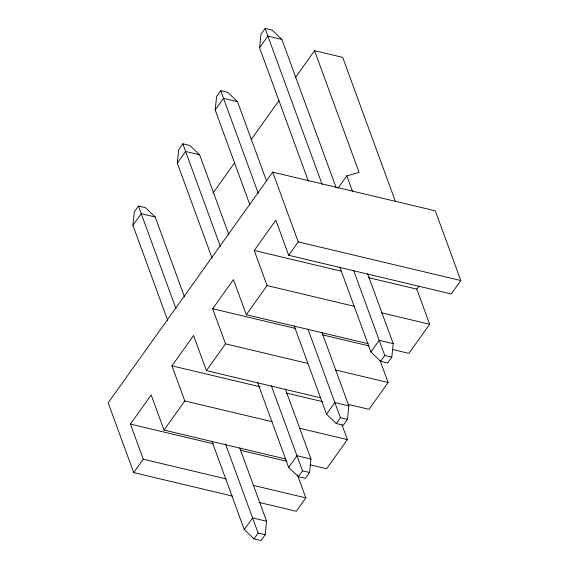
<?xml version="1.0" encoding="UTF-8"?>
<svg xmlns="http://www.w3.org/2000/svg" width="569" height="569" viewBox="0 0 569 569"><rect width="100%" height="100%" fill="white"/><g stroke="black" fill="none" stroke-linecap="round" stroke-linejoin="round"><path stroke-width="0.85" d="M167.691 320.354L132.918 225.331L134.334 211.86L138.487 206.035L145.493 207.699L155.245 217.009L184.527 297.032M212.066 258.127L177.293 163.104L178.709 149.633L182.862 143.808L189.868 145.479L199.619 154.789L228.902 234.805M249.962 204.996L215.189 109.973L216.597 96.502L220.751 90.677L227.764 92.342L237.508 101.652L266.491 180.835M308.362 181.113L259.564 47.746L260.972 34.275L265.126 28.45L272.138 30.114L281.883 39.432L336.179 187.798M211.924 441.217L244.257 529.568L254.009 538.886L261.015 540.55L265.168 534.725L266.584 521.254L239.741 447.903M257.515 382.325L288.632 467.348L298.376 476.658L305.389 478.323L309.543 472.498L310.959 459.027L285.332 389.011M294.187 325.859L326.521 414.211L336.272 423.521L343.278 425.192L347.439 419.367L348.847 405.896L322.004 332.545M339.785 266.968L370.896 351.991L380.647 361.301L387.653 362.965L391.806 357.14L393.222 343.669L367.602 273.653M132.918 225.331L141.226 213.681L138.487 206.035M177.293 163.104L185.601 151.454L182.862 143.808M215.189 109.973L223.496 98.316L220.751 90.677M259.564 47.746L267.871 36.096L265.126 28.45M212.984 193.14L234.641 162.77M251.142 139.633L278.988 100.585M295.489 77.448L314.565 50.691L342.68 57.377L395.363 201.334M368.235 343.719L246.306 314.714L267.074 285.581L254.229 250.474L275.837 220.182L288.682 255.289L451.26 293.953L460.819 280.553L435.292 210.815L272.715 172.144L108.181 402.859L133.708 472.604L232.287 496.054M133.708 472.604L143.26 459.204L130.415 424.097L151.19 394.964L164.036 430.072L285.972 459.076M164.036 430.072L184.811 400.939L171.966 365.839L193.567 335.539L206.419 370.647L320.567 397.795M206.419 370.647L225.53 343.847L212.685 308.739L233.454 279.607L246.306 314.714M288.682 255.289L298.241 241.882L272.715 172.144M338.05 188.168L346.813 175.878L359.103 172.393L314.565 50.691M244.257 529.568L252.565 517.918L225.416 443.735M288.632 467.348L296.94 455.698L271.321 385.675M326.521 414.211L334.835 402.56L307.993 329.209M370.896 351.991L379.21 340.333L353.584 270.318M392.446 349.473L408.883 353.385L429.652 324.252L416.807 289.144L418.869 286.264M254.009 538.886L258.162 533.061L252.565 517.918L266.584 521.254M298.376 476.658L302.537 470.833L296.94 455.698L310.959 459.027M336.272 423.521L340.426 417.696L334.835 402.56L348.847 405.896M380.647 361.301L384.8 355.476L379.21 340.333L393.222 343.669M297.473 475.015L305.838 497.875L296.285 511.275L259.094 502.427M342.012 424.915L347.389 439.609L326.613 468.742L310.183 464.83M380.042 360.469L388.108 382.51L368.996 409.317L348.242 404.381M281.883 39.432L267.871 36.096L322.168 184.463M237.508 101.652L223.496 98.316L258.269 193.339M199.619 154.789L185.601 151.454L220.374 246.477M298.241 241.882L460.819 280.553M155.245 217.009L141.226 213.681L176.006 308.704M254.229 250.474L341.571 271.249M368.378 277.629L416.807 289.144M267.074 285.581L354.423 306.357M381.23 312.73L429.652 324.252M212.685 308.739L295.702 328.484M322.509 334.864L369.203 345.966M384.8 355.476L391.806 357.14M225.53 343.847L307.68 363.385M335.354 369.964L388.108 382.51M171.966 365.839L260.168 386.813M286.115 392.987L322.431 401.629M340.426 417.696L347.439 419.367M184.811 400.939L272.153 421.714M299.827 428.301L347.389 439.609M130.415 424.097L213.432 443.841M240.239 450.221L286.94 461.331M302.537 470.833L309.543 472.498M143.26 459.204L226.277 478.949M253.084 485.329L305.838 497.875M258.162 533.061L265.168 534.725M346.813 175.878L352.51 191.44"/></g></svg>
